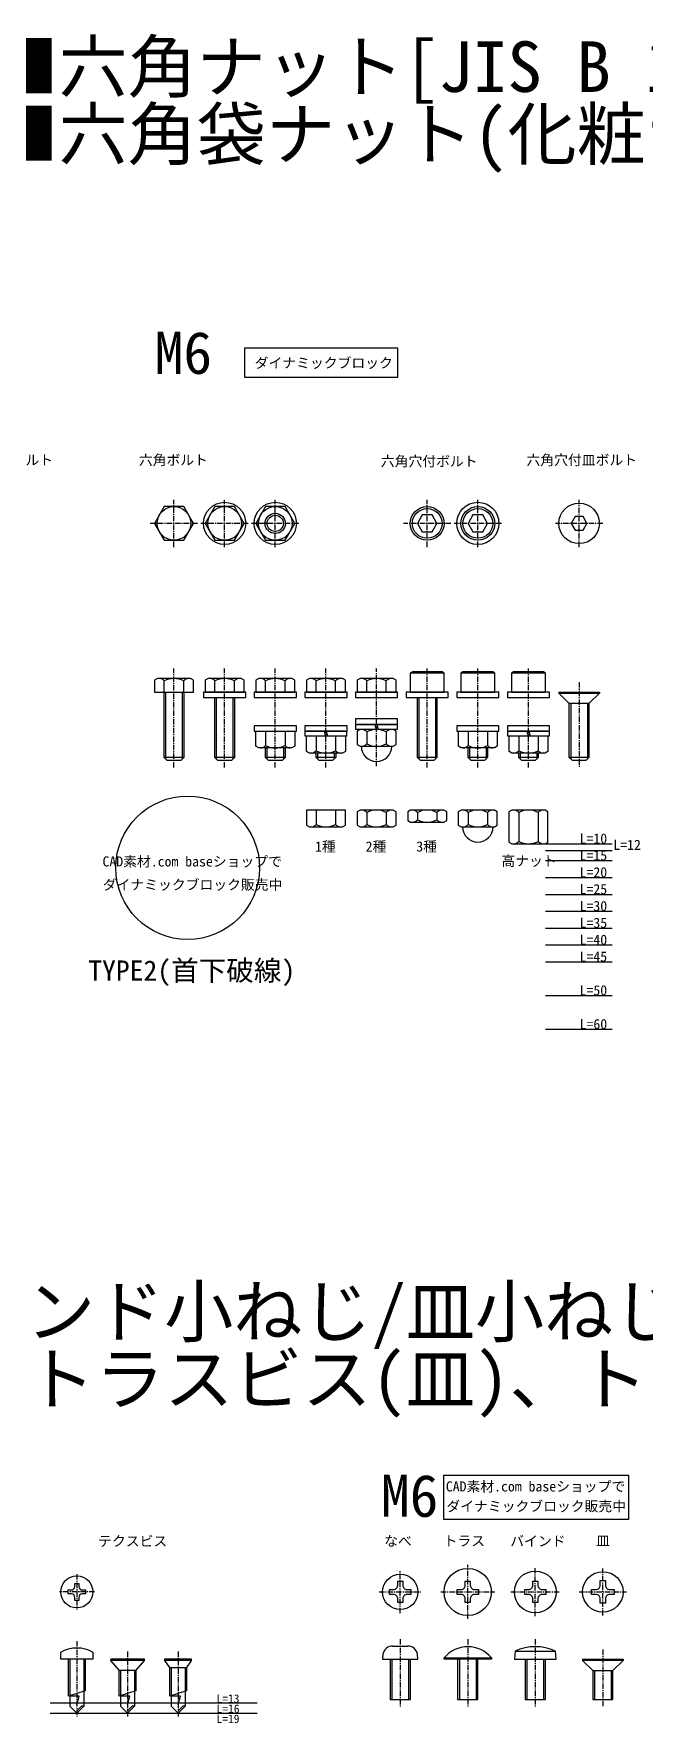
# Model space of a CAD drawing. Header units: millimetres. Extents: x 233 to 3318, y 47 to 2014.
# Drawn here: x 570 to 751, y 1513 to 2014 of the extents above; entities that cross this region are included whole.
import ezdxf
from ezdxf.enums import TextEntityAlignment as Align

# ---------------------------------------------------------------- set-up
doc = ezdxf.new("R2010")
doc.units = ezdxf.units.MM
doc.linetypes.add('csc_CENTER', pattern=[50.8, 31.75, -6.35, 6.35, -6.35])
doc.layers.get('Defpoints').update_dxf_attribs({"color": 251})
doc.styles.add('ＭＳ ゴシック', font='MS Gothic.ttf')

# ---------------------------------------------------------------- blocks, each defined once
blk = doc.blocks.new('*U22')
at = {"color": 0, "linetype": 'csc_CENTER', "lineweight": -2, "ltscale": 0.05}
for points in [[(0, -7), (0, 7)], [(7, 0), (-7, 0)]]:
    blk.add_lwpolyline(points, dxfattribs=at)
at = {"color": 0, "linetype": 'ByBlock', "lineweight": -2}
blk.add_lwpolyline([(-2.89, 5), (-5.77, 0), (-2.89, -5), (2.89, -5), (5.77, 0), (2.89, 5)], close=True, dxfattribs=at)
blk.add_circle((0, 0), 5, dxfattribs=at)
blk = doc.blocks.new('*U23')
at = {"color": 0, "linetype": 'csc_CENTER', "lineweight": -2, "ltscale": 0.05}
for points in [[(0, -7), (0, 7)], [(7, 0), (-7, 0)]]:
    blk.add_lwpolyline(points, dxfattribs=at)
at = {"color": 0, "linetype": 'ByBlock', "lineweight": -2}
blk.add_lwpolyline([(-2.89, 5), (-5.77, 0), (-2.89, -5), (2.89, -5), (5.77, 0), (2.89, 5)], close=True, dxfattribs=at)
for radius in [6.25, 5]:
    blk.add_circle((0, 0), radius, dxfattribs=at)
blk = doc.blocks.new('*U24')
at = {"color": 0, "linetype": 'csc_CENTER', "lineweight": -2, "ltscale": 0.05}
for points in [[(0, -7), (0, 7)], [(7, 0), (-7, 0)]]:
    blk.add_lwpolyline(points, dxfattribs=at)
at = {"color": 0, "linetype": 'ByBlock', "lineweight": -2}
blk.add_lwpolyline([(-2.89, 5), (-5.77, 0), (-2.89, -5), (2.89, -5), (5.77, 0), (2.89, 5)], close=True, dxfattribs=at)
for radius in [6.25, 5, 3, 2.4]:
    blk.add_circle((0, 0), radius, dxfattribs=at)
blk = doc.blocks.new('*U25')
at = {"color": 0, "linetype": 'csc_CENTER', "lineweight": -2, "ltscale": 0.05}
for points in [[(0, -7), (0, 7)], [(7, 0), (-7, 0)]]:
    blk.add_lwpolyline(points, dxfattribs=at)
at = {"color": 0, "linetype": 'ByBlock', "lineweight": -2}
blk.add_lwpolyline([(-1.4432, 2.5), (-2.8868, 0), (-1.4432, -2.5), (1.4432, -2.5), (2.8868, 0), (1.4432, 2.5)], close=True, dxfattribs=at)
for radius in [5, 4.4]:
    blk.add_circle((0, 0), radius, dxfattribs=at)
blk = doc.blocks.new('*U26')
at = {"color": 0, "linetype": 'csc_CENTER', "lineweight": -2, "ltscale": 0.05}
for points in [[(0, -7), (0, 7)], [(7, 0), (-7, 0)]]:
    blk.add_lwpolyline(points, dxfattribs=at)
at = {"color": 0, "linetype": 'ByBlock', "lineweight": -2}
blk.add_lwpolyline([(-1.4432, 2.5), (-2.8868, 0), (-1.4432, -2.5), (1.4432, -2.5), (2.8868, 0), (1.4432, 2.5)], close=True, dxfattribs=at)
for radius in [6.25, 5, 4.4]:
    blk.add_circle((0, 0), radius, dxfattribs=at)
blk = doc.blocks.new('*U27')
at = {"color": 0, "linetype": 'csc_CENTER', "lineweight": -2, "ltscale": 0.05}
for points in [[(0, -7), (0, 7)], [(7, 0), (-7, 0)]]:
    blk.add_lwpolyline(points, dxfattribs=at)
at = {"color": 0, "linetype": 'ByBlock', "lineweight": -2}
blk.add_lwpolyline([(-1.1548, 2), (-2.3092, 0), (-1.1548, -2), (1.1548, -2), (2.3096, 0), (1.1548, 2)], close=True, dxfattribs=at)
blk.add_circle((0, 0), 6, dxfattribs=at)
blk = doc.blocks.new('*U28')
at = {"color": 0, "linetype": 'ByBlock', "lineweight": -2}
for p, q in [((-2.89, 0), (-2.89, 3.3)), ((-2.46, 0), (-2.46, -19.89)), ((2.46, 0), (2.46, -19.89)), ((2.89, 0), (2.89, 3.3))]:
    blk.add_line(p, q, dxfattribs=at)
at = {"color": 0, "linetype": 'csc_CENTER', "lineweight": -2, "ltscale": 0.05}
blk.add_lwpolyline([(0, -22.35), (0, 7)], dxfattribs=at)
at = {"color": 0, "linetype": 'ByBlock', "lineweight": -2}
blk.add_lwpolyline([(-5.77, 0), (5.77, 0), (5.77, 3.5), (4.9, 4), (-4.9, 4), (-5.77, 3.5)], close=True, dxfattribs=at)
for points in [[(-3, 0), (-3, -19.35), (3, -19.35), (3, 0)], [(3, -19.35), (2, -20.35), (-2, -20.35), (-3, -19.35)]]:
    blk.add_lwpolyline(points, dxfattribs=at)
for centre, radius, start, end in [((-4.43, 1.97), 2.03, 40.6671, 86.4623), ((0, -2.27), 6.27, 62.5775, 117.4225), ((4.43, 1.97), 2.03, 93.5377, 139.3329)]:
    blk.add_arc(centre, radius, start, end, dxfattribs=at)
blk = doc.blocks.new('*U29')
at = {"color": 0, "linetype": 'ByBlock', "lineweight": -2}
for p, q in [((-2.89, 0), (-2.89, 3.3)), ((2.89, 0), (2.89, 3.3)), ((-2.46, -1.6), (-2.46, -19.89)), ((2.46, -1.6), (2.46, -19.89))]:
    blk.add_line(p, q, dxfattribs=at)
at = {"color": 0, "linetype": 'csc_CENTER', "lineweight": -2, "ltscale": 0.05}
blk.add_lwpolyline([(0, -22.35), (0, 7)], dxfattribs=at)
at = {"color": 0, "linetype": 'ByBlock', "lineweight": -2}
for points in [[(-6.25, 0), (-6.25, -1.6), (6.25, -1.6), (6.25, 0)], [(-5.77, 0), (5.77, 0), (5.77, 3.5), (4.9, 4), (-4.9, 4), (-5.77, 3.5)]]:
    blk.add_lwpolyline(points, close=True, dxfattribs=at)
for points in [[(-3, -1.6), (-3, -19.35), (3, -19.35), (3, -1.6)], [(3, -19.35), (2, -20.35), (-2, -20.35), (-3, -19.35)]]:
    blk.add_lwpolyline(points, dxfattribs=at)
for centre, radius, start, end in [((-4.43, 1.97), 2.03, 40.6671, 86.4623), ((0, -2.27), 6.27, 62.5775, 117.4225), ((4.43, 1.97), 2.03, 93.5377, 139.3329)]:
    blk.add_arc(centre, radius, start, end, dxfattribs=at)
blk = doc.blocks.new('*U30')
at = {"color": 0, "linetype": 'ByBlock', "lineweight": -2}
for p, q in [((-2.89, 0), (-2.89, 3.3)), ((2.89, 0), (2.89, 3.3)), ((-2.89, -11.6), (-2.89, -15.9)), ((2.89, -11.6), (2.89, -15.9)), ((-2.46, -16.6), (-2.46, -19.89)), ((2.46, -16.6), (2.46, -19.89))]:
    blk.add_line(p, q, dxfattribs=at)
at = {"color": 0, "linetype": 'csc_CENTER', "lineweight": -2, "ltscale": 0.05}
blk.add_lwpolyline([(0, -22.35), (0, 7)], dxfattribs=at)
at = {"color": 0, "linetype": 'ByBlock', "lineweight": -2}
for points in [[(-6.25, 0), (-6.25, -1.6), (6.25, -1.6), (6.25, 0)], [(-5.77, 0), (5.77, 0), (5.77, 3.5), (4.9, 4), (-4.9, 4), (-5.77, 3.5)], [(-6.25, -10), (-6.25, -11.6), (6.25, -11.6), (6.25, -10)], [(-5.77, -11.6), (5.77, -11.6), (5.77, -16.1), (4.9, -16.6), (-4.9, -16.6), (-5.77, -16.1)]]:
    blk.add_lwpolyline(points, close=True, dxfattribs=at)
for points in [[(-3, -16.6), (-3, -19.35), (3, -19.35), (3, -16.6)], [(3, -19.35), (2, -20.35), (-2, -20.35), (-3, -19.35)]]:
    blk.add_lwpolyline(points, dxfattribs=at)
for centre, radius, start, end in [((-4.43, 1.97), 2.03, 40.6671, 86.4623), ((0, -2.27), 6.27, 62.5775, 117.4225), ((4.43, 1.97), 2.03, 93.5377, 139.3329), ((-4.43, -14.57), 2.03, 273.5377, 319.3329), ((0, -10.33), 6.27, 242.5775, 297.4225), ((4.43, -14.57), 2.03, 220.6671, 266.4623)]:
    blk.add_arc(centre, radius, start, end, dxfattribs=at)
blk = doc.blocks.new('*U31')
at = {"color": 0, "linetype": 'ByBlock', "lineweight": -2}
for p, q in [((-2.89, 0), (-2.89, 3.3)), ((2.89, 0), (2.89, 3.3)), ((5.77, -11.6), (-5.77, -11.6)), ((-2.89, -13.1), (-2.89, -17.4)), ((-0.51, -11.6), (-0.11, -13.1)), ((0.11, -11.6), (0.51, -13.1)), ((2.89, -13.1), (2.89, -17.4)), ((-2.46, -18.1), (-2.46, -19.89)), ((2.46, -18.1), (2.46, -19.89))]:
    blk.add_line(p, q, dxfattribs=at)
at = {"color": 0, "linetype": 'csc_CENTER', "lineweight": -2, "ltscale": 0.05}
blk.add_lwpolyline([(0, -22.35), (0, 7)], dxfattribs=at)
at = {"color": 0, "linetype": 'ByBlock', "lineweight": -2}
for points in [[(-6.25, 0), (-6.25, -1.6), (6.25, -1.6), (6.25, 0)], [(-5.77, 0), (5.77, 0), (5.77, 3.5), (4.9, 4), (-4.9, 4), (-5.77, 3.5)], [(-6.25, -10), (-6.25, -11.6), (6.25, -11.6), (6.25, -10)], [(6.1, -11.6), (6.1, -13.1), (-6.1, -13.1), (-6.1, -11.6)]]:
    blk.add_lwpolyline(points, close=True, dxfattribs=at)
for points in [[(5.77, -13.1), (5.77, -17.6), (4.9, -18.1), (-4.9, -18.1), (-5.77, -17.6), (-5.77, -13.1)], [(-3, -18.1), (-3, -19.35), (3, -19.35), (3, -18.1)], [(3, -19.35), (2, -20.35), (-2, -20.35), (-3, -19.35)]]:
    blk.add_lwpolyline(points, dxfattribs=at)
for centre, radius, start, end in [((-4.43, 1.97), 2.03, 40.6671, 86.4623), ((0, -2.27), 6.27, 62.5775, 117.4225), ((4.43, 1.97), 2.03, 93.5377, 139.3329), ((-4.43, -16.07), 2.03, 273.5377, 319.3329), ((0, -11.83), 6.27, 242.5775, 297.4225), ((4.43, -16.07), 2.03, 220.6671, 266.4623)]:
    blk.add_arc(centre, radius, start, end, dxfattribs=at)
blk = doc.blocks.new('*U32')
at = {"color": 0, "linetype": 'ByBlock', "lineweight": -2}
for p, q in [((-2.89, 0), (-2.89, 3.3)), ((2.89, 0), (2.89, 3.3)), ((5.77, -9.6), (-5.77, -9.6)), ((-0.51, -9.6), (-0.11, -11.1)), ((0.11, -9.6), (0.51, -11.1)), ((-2.89, -11.8), (-2.89, -15.4)), ((2.89, -11.8), (2.89, -15.4))]:
    blk.add_line(p, q, dxfattribs=at)
at = {"color": 0, "linetype": 'csc_CENTER', "lineweight": -2, "ltscale": 0.05}
blk.add_lwpolyline([(0, -22), (0, 7)], dxfattribs=at)
at = {"color": 0, "linetype": 'ByBlock', "lineweight": -2}
for points in [[(-6.25, 0), (-6.25, -1.6), (6.25, -1.6), (6.25, 0)], [(-5.77, 0), (5.77, 0), (5.77, 3.5), (4.9, 4), (-4.9, 4), (-5.77, 3.5)], [(-6.25, -8), (-6.25, -9.6), (6.25, -9.6), (6.25, -8)], [(6.1, -9.6), (6.1, -11.1), (-6.1, -11.1), (-6.1, -9.6)], [(4.9, -16.1), (5.77, -15.6), (5.77, -11.6), (4.9, -11.1), (-4.9, -11.1), (-5.77, -11.6), (-5.77, -15.6), (-4.9, -16.1)]]:
    blk.add_lwpolyline(points, close=True, dxfattribs=at)
for centre, radius, start, end in [((-4.43, 1.97), 2.03, 40.6671, 86.4623), ((0, -2.27), 6.27, 62.5775, 117.4225), ((4.43, 1.97), 2.03, 93.5377, 139.3329), ((-4.43, -13.13), 2.03, 40.6671, 86.4623), ((0, -17.37), 6.27, 62.5775, 117.4225), ((4.43, -13.13), 2.03, 93.5377, 139.3329), ((0, -16.1), 4.5, 180, 0), ((-4.43, -14.07), 2.03, 273.5377, 319.3329), ((0, -9.83), 6.27, 242.5775, 297.4225), ((4.43, -14.07), 2.03, 220.6671, 266.4623)]:
    blk.add_arc(centre, radius, start, end, dxfattribs=at)
blk = doc.blocks.new('*U33')
at = {"color": 0, "linetype": 'ByBlock', "lineweight": -2}
for p, q in [((-2.46, -1.6), (-2.46, -19.89)), ((2.46, -1.6), (2.46, -19.89))]:
    blk.add_line(p, q, dxfattribs=at)
for points in [[(5, 5.6), (4.4, 6), (-4.4, 6), (-5, 5.6)], [(-3, -1.6), (-3, -19.35), (3, -19.35), (3, -1.6)], [(3, -19.35), (2, -20.35), (-2, -20.35), (-3, -19.35)]]:
    blk.add_lwpolyline(points, dxfattribs=at)
for points in [[(5, 5.6), (-5, 5.6), (-5, 0), (5, 0)], [(-6.25, 0), (-6.25, -1.6), (6.25, -1.6), (6.25, 0)]]:
    blk.add_lwpolyline(points, close=True, dxfattribs=at)
at = {"color": 0, "linetype": 'csc_CENTER', "lineweight": -2, "ltscale": 0.05}
blk.add_lwpolyline([(0, -22.35), (0, 7)], dxfattribs=at)
blk = doc.blocks.new('*U34')
at = {"color": 0, "linetype": 'ByBlock', "lineweight": -2}
for p, q in [((-2.89, -11.6), (-2.89, -15.9)), ((2.89, -11.6), (2.89, -15.9)), ((-2.46, -16.6), (-2.46, -19.89)), ((2.46, -16.6), (2.46, -19.89))]:
    blk.add_line(p, q, dxfattribs=at)
for points in [[(5, 5.6), (4.4, 6), (-4.4, 6), (-5, 5.6)], [(-3, -16.6), (-3, -19.35), (3, -19.35), (3, -16.6)], [(3, -19.35), (2, -20.35), (-2, -20.35), (-3, -19.35)]]:
    blk.add_lwpolyline(points, dxfattribs=at)
for points in [[(5, 5.6), (-5, 5.6), (-5, 0), (5, 0)], [(-6.25, 0), (-6.25, -1.6), (6.25, -1.6), (6.25, 0)], [(-6.25, -10), (-6.25, -11.6), (6.25, -11.6), (6.25, -10)], [(-5.77, -11.6), (5.77, -11.6), (5.77, -16.1), (4.9, -16.6), (-4.9, -16.6), (-5.77, -16.1)]]:
    blk.add_lwpolyline(points, close=True, dxfattribs=at)
at = {"color": 0, "linetype": 'csc_CENTER', "lineweight": -2, "ltscale": 0.05}
blk.add_lwpolyline([(0, -22.35), (0, 7)], dxfattribs=at)
at = {"color": 0, "linetype": 'ByBlock', "lineweight": -2}
for centre, radius, start, end in [((-4.43, -14.57), 2.03, 273.5377, 319.3329), ((0, -10.33), 6.27, 242.5775, 297.4225), ((4.43, -14.57), 2.03, 220.6671, 266.4623)]:
    blk.add_arc(centre, radius, start, end, dxfattribs=at)
blk = doc.blocks.new('*U35')
at = {"color": 0, "linetype": 'ByBlock', "lineweight": -2}
for p, q in [((5.77, -11.6), (-5.77, -11.6)), ((-2.89, -13.1), (-2.89, -17.4)), ((-0.51, -11.6), (-0.11, -13.1)), ((0.11, -11.6), (0.51, -13.1)), ((2.89, -13.1), (2.89, -17.4)), ((-2.46, -18.1), (-2.46, -19.89)), ((2.46, -18.1), (2.46, -19.89))]:
    blk.add_line(p, q, dxfattribs=at)
for points in [[(5, 5.6), (4.4, 6), (-4.4, 6), (-5, 5.6)], [(5.77, -13.1), (5.77, -17.6), (4.9, -18.1), (-4.9, -18.1), (-5.77, -17.6), (-5.77, -13.1)], [(-3, -18.1), (-3, -19.35), (3, -19.35), (3, -18.1)], [(3, -19.35), (2, -20.35), (-2, -20.35), (-3, -19.35)]]:
    blk.add_lwpolyline(points, dxfattribs=at)
for points in [[(5, 5.6), (-5, 5.6), (-5, 0), (5, 0)], [(-6.25, 0), (-6.25, -1.6), (6.25, -1.6), (6.25, 0)], [(-6.25, -10), (-6.25, -11.6), (6.25, -11.6), (6.25, -10)], [(6.1, -11.6), (6.1, -13.1), (-6.1, -13.1), (-6.1, -11.6)]]:
    blk.add_lwpolyline(points, close=True, dxfattribs=at)
at = {"color": 0, "linetype": 'csc_CENTER', "lineweight": -2, "ltscale": 0.05}
blk.add_lwpolyline([(0, -22.35), (0, 7)], dxfattribs=at)
at = {"color": 0, "linetype": 'ByBlock', "lineweight": -2}
for centre, radius, start, end in [((-4.43, -16.07), 2.03, 273.5377, 319.3329), ((0, -11.83), 6.27, 242.5775, 297.4225), ((4.43, -16.07), 2.03, 220.6671, 266.4623)]:
    blk.add_arc(centre, radius, start, end, dxfattribs=at)
blk = doc.blocks.new('*U36')
at = {"color": 0, "linetype": 'ByBlock', "lineweight": -2}
for p, q in [((-6, 0), (-6, -0.3)), ((-6, 0), (6, 0)), ((6, 0), (6, -0.3)), ((-6, -0.3), (6, -0.3)), ((-6, -0.3), (-3, -3.3)), ((-3, -3.3), (3, -3.3)), ((-2.46, -3.3), (-2.46, -19.89)), ((2.46, -3.3), (2.46, -19.89)), ((6, -0.3), (3, -3.3))]:
    blk.add_line(p, q, dxfattribs=at)
at = {"color": 0, "linetype": 'csc_CENTER', "lineweight": -2, "ltscale": 0.05}
blk.add_lwpolyline([(0, 2.9), (0, -22.35)], dxfattribs=at)
at = {"color": 0, "linetype": 'ByBlock', "lineweight": -2}
for points in [[(-3, -3.3), (-3, -19.35), (3, -19.35), (3, -3.3)], [(3, -19.35), (2, -20.35), (-2, -20.35), (-3, -19.35)]]:
    blk.add_lwpolyline(points, dxfattribs=at)

msp = doc.modelspace()

# ---------------------------------------------------------------- linework, layer by layer
for p, q in [((653.14, 1784.24), (653.14, 1779.95)), ((658.91, 1784.24), (658.91, 1779.95)), ((668.14, 1783.54), (668.14, 1779.95)), ((673.91, 1783.54), (673.91, 1779.95)), ((683.14, 1783.54), (683.14, 1781.35)), ((688.91, 1783.54), (688.91, 1781.35)), ((698.14, 1783.54), (698.14, 1779.95)), ((703.91, 1783.54), (703.91, 1779.95)), ((713.14, 1783.54), (713.14, 1774.95)), ((718.91, 1783.54), (718.91, 1774.95)), ((675.87, 1536.35), (680.23, 1536.35)), ((732.05, 1532.45), (732.05, 1532.05)), ((732.05, 1532.45), (744.05, 1532.45)), ((735.05, 1529.05), (741.05, 1529.05)), ((735.59, 1529.05), (735.59, 1520.45)), ((740.51, 1529.05), (740.51, 1520.45)), ((744.05, 1532.45), (744.05, 1532.05))]:
    msp.add_line(p, q)
at = {"linetype": 'csc_CENTER', "ltscale": 0.05}
for p, q in [((678.05, 1546.13), (678.05, 1558.63)), ((698.05, 1544.38), (698.05, 1560.38)), ((718.05, 1545.18), (718.05, 1559.58)), ((738.05, 1545.38), (738.05, 1559.38)), ((582.27, 1557.61), (582.27, 1547.15)), ((587.46, 1552.38), (577.08, 1552.38)), ((671.8, 1552.38), (684.3, 1552.38)), ((690.05, 1552.38), (706.05, 1552.38)), ((710.85, 1552.38), (725.25, 1552.38)), ((731.05, 1552.38), (745.05, 1552.38))]:
    msp.add_line(p, q, dxfattribs=at)
for points in [[(632, 1921.34), (677.27, 1921.34), (677.27, 1912.51), (632, 1912.51)], [(650.25, 1784.24), (650.25, 1779.75), (651.13, 1779.24), (660.93, 1779.24), (661.8, 1779.75), (661.8, 1784.24)], [(675.93, 1779.24), (676.8, 1779.75), (676.8, 1783.74), (675.93, 1784.24), (666.13, 1784.24), (665.25, 1783.74), (665.25, 1779.75), (666.13, 1779.24)], [(690.93, 1780.64), (691.8, 1781.15), (691.8, 1783.74), (690.93, 1784.24), (681.13, 1784.24), (680.25, 1783.74), (680.25, 1781.15), (681.13, 1780.64)], [(705.93, 1779.24), (706.8, 1779.75), (706.8, 1783.74), (705.93, 1784.24), (696.13, 1784.24), (695.25, 1783.74), (695.25, 1779.75), (696.13, 1779.24)], [(720.93, 1774.24), (721.8, 1774.75), (721.8, 1783.74), (720.93, 1784.24), (711.13, 1784.24), (710.25, 1783.74), (710.25, 1774.75), (711.13, 1774.24)], [(690.93, 1587.03), (745.69, 1587.03), (745.69, 1573.89), (690.93, 1573.89)], [(599.77, 1529.15), (599.77, 1523.05), (594.77, 1521.45), (594.77, 1529.15)], [(614.77, 1529.95), (614.77, 1523.05), (609.77, 1521.45), (609.77, 1529.95)], [(705.05, 1532.45), (691.05, 1532.45), (691.05, 1532.81), (705.05, 1532.81)], [(732.05, 1532.05), (735.05, 1529.05), (735.05, 1520.45), (741.05, 1520.45), (741.05, 1529.05), (744.05, 1532.05)]]:
    msp.add_lwpolyline(points, close=True)
for points in [[(713.14, 1783.54, 0.202522), (711.72, 1784.24)], [(718.91, 1783.54, 0.243982), (713.14, 1783.54)], [(720.33, 1784.24, 0.202522), (718.91, 1783.54)], [(711.72, 1774.24, 0.202522), (713.14, 1774.95)], [(713.14, 1774.95, 0.243982), (718.91, 1774.95)], [(718.91, 1774.95, 0.202522), (720.33, 1774.24)], [(675.87, 1536.35, 0.356394), (672.93, 1533.95), (672.8, 1532.45), (683.3, 1532.45), (683.17, 1533.95, 0.356394), (680.23, 1536.35)], [(712.06, 1534.85), (724.04, 1534.85, 0.217031), (712.06, 1534.85), (711.85, 1532.45), (724.25, 1532.45), (724.04, 1534.85)]]:
    msp.add_lwpolyline(points, format="xyb")
for points in [[(581.67, 1550.78, 0.414214), (580.67, 1551.78), (579.72, 1551.78), (579.72, 1552.98), (580.67, 1552.98, 0.414214), (581.67, 1553.98), (581.67, 1554.93), (582.87, 1554.93), (582.87, 1553.98, 0.414214), (583.87, 1552.98), (584.82, 1552.98), (584.82, 1551.78), (583.87, 1551.78, 0.414214), (582.87, 1550.78), (582.87, 1549.83), (581.67, 1549.83)], [(681.2, 1553.13), (681.2, 1551.63), (680.05, 1551.63, 0.414214), (678.8, 1550.38), (678.8, 1549.23), (677.3, 1549.23), (677.3, 1550.38, 0.414214), (676.05, 1551.63), (674.9, 1551.63), (674.9, 1553.13), (676.05, 1553.13, 0.414214), (677.3, 1554.38), (677.3, 1555.53), (678.8, 1555.53), (678.8, 1554.38, 0.414214), (680.05, 1553.13)], [(701.2, 1553.13), (701.2, 1551.63), (700.05, 1551.63, 0.414214), (698.8, 1550.38), (698.8, 1549.23), (697.3, 1549.23), (697.3, 1550.38, 0.414214), (696.05, 1551.63), (694.9, 1551.63), (694.9, 1553.13), (696.05, 1553.13, 0.414214), (697.3, 1554.38), (697.3, 1555.53), (698.8, 1555.53), (698.8, 1554.38, 0.414214), (700.05, 1553.13)], [(721.2, 1553.13), (721.2, 1551.63), (720.05, 1551.63, 0.414214), (718.8, 1550.38), (718.8, 1549.23), (717.3, 1549.23), (717.3, 1550.38, 0.414214), (716.05, 1551.63), (714.9, 1551.63), (714.9, 1553.13), (716.05, 1553.13, 0.414214), (717.3, 1554.38), (717.3, 1555.53), (718.8, 1555.53), (718.8, 1554.38, 0.414214), (720.05, 1553.13)], [(741.4, 1553.13), (741.4, 1551.63), (740.05, 1551.63, 0.414214), (738.8, 1550.38), (738.8, 1549.03), (737.3, 1549.03), (737.3, 1550.38, 0.414214), (736.05, 1551.63), (734.7, 1551.63), (734.7, 1553.13), (736.05, 1553.13, 0.414214), (737.3, 1554.38), (737.3, 1555.73), (738.8, 1555.73), (738.8, 1554.38, 0.414214), (740.05, 1553.13)], [(587.02, 1534.48), (587.02, 1532.45), (577.52, 1532.45), (577.52, 1534.48, -0.287954)]]:
    msp.add_lwpolyline(points, format="xyb", close=True)
for points in [[(678.05, 1538.35), (678.05, 1518.45)], [(698.05, 1538.35), (698.05, 1518.45)], [(718.05, 1538.35), (718.05, 1518.45)], [(582.27, 1537.75), (582.27, 1515.45)], [(597.27, 1534.75), (597.27, 1515.45)], [(612.27, 1534.75), (612.27, 1515.45)], [(738.05, 1535.35), (738.05, 1518.45)]]:
    msp.add_lwpolyline(points, dxfattribs=at)
for points in [[(584.77, 1532.45), (584.77, 1523.05), (579.77, 1521.45), (579.77, 1532.45)], [(580.2, 1532.45), (580.2, 1518.52), (582.27, 1516.45), (584.34, 1518.52), (583.63, 1518.52), (582.27, 1517.16)], [(584.34, 1532.45), (584.34, 1518.52)], [(602.27, 1532.15), (602.27, 1532.45), (592.27, 1532.45)], [(594.77, 1529.15), (592.27, 1532.15), (602.27, 1532.15), (599.77, 1529.15)], [(595.2, 1529.15), (595.2, 1518.52), (597.27, 1516.45), (599.34, 1518.52), (598.63, 1518.52), (597.27, 1517.16)], [(599.34, 1529.15), (599.34, 1518.52)], [(616.27, 1532.15), (616.27, 1532.45), (608.27, 1532.45), (608.27, 1532.15)], [(609.77, 1529.95), (608.27, 1532.15), (616.27, 1532.15), (614.77, 1529.95)], [(610.2, 1529.95), (610.2, 1518.52), (612.27, 1516.45), (614.34, 1518.52), (613.63, 1518.52), (612.27, 1517.16)], [(614.34, 1529.95), (614.34, 1518.52)], [(675.05, 1532.45), (675.05, 1520.45), (681.05, 1520.45), (681.05, 1532.45)], [(675.59, 1532.45), (675.59, 1520.45)], [(680.51, 1532.45), (680.51, 1520.45)], [(695.05, 1532.45), (695.05, 1520.45), (701.05, 1520.45), (701.05, 1532.45)], [(695.59, 1532.45), (695.59, 1520.45)], [(700.51, 1532.45), (700.51, 1520.45)], [(715.05, 1532.45), (715.05, 1520.45), (721.05, 1520.45), (721.05, 1532.45)], [(715.59, 1532.45), (715.59, 1520.45)], [(720.51, 1532.45), (720.51, 1520.45)], [(582.27, 1518.95), (582.94, 1521.45), (580.2, 1521.45)], [(597.27, 1518.95), (597.94, 1521.45), (595.2, 1521.45)], [(612.27, 1518.95), (612.94, 1521.45), (610.2, 1521.45)]]:
    msp.add_lwpolyline(points)
for centre, radius in [((615.09, 1767.12), 21.27), ((698.05, 1552.38), 7), ((718.05, 1552.38), 6.2), ((738.05, 1552.38), 6), ((582.27, 1552.38), 4.75), ((678.05, 1552.38), 5.25)]:
    msp.add_circle(centre, radius)
for centre, radius, start, end in [((666.6, 1782.22), 2.03, 40.6671, 86.4623), ((671.03, 1777.98), 6.27, 62.5775, 117.4225), ((675.45, 1782.22), 2.03, 93.5377, 139.3329), ((681.6, 1782.22), 2.03, 40.6671, 86.4623), ((686.03, 1777.98), 6.27, 62.5775, 117.4225), ((690.45, 1782.22), 2.03, 93.5377, 139.3329), ((696.6, 1782.22), 2.03, 40.6671, 86.4623), ((701.03, 1777.98), 6.27, 62.5775, 117.4225), ((705.45, 1782.22), 2.03, 93.5377, 139.3329), ((651.6, 1781.27), 2.03, 273.5377, 319.3329), ((656.03, 1785.51), 6.27, 242.5775, 297.4225), ((660.45, 1781.27), 2.03, 220.6671, 266.4623), ((666.6, 1781.27), 2.03, 273.5377, 319.3329), ((671.03, 1785.51), 6.27, 242.5775, 297.4225), ((675.45, 1781.27), 2.03, 220.6671, 266.4623), ((681.6, 1782.67), 2.03, 273.5377, 319.3329), ((686.03, 1786.91), 6.27, 242.5775, 297.4225), ((690.45, 1782.67), 2.03, 220.6671, 266.4623), ((701.03, 1779.24), 4.5, 180, 0), ((696.6, 1781.27), 2.03, 273.5377, 319.3329), ((701.03, 1785.51), 6.27, 242.5775, 297.4225), ((705.45, 1781.27), 2.03, 220.6671, 266.4623), ((698.05, 1527.15), 9, 38.9424, 141.0576)]:
    msp.add_arc(centre, radius, start, end)
at = {"layer": 'Defpoints'}
for points in [[(721.08, 1774.24), (740.79, 1774.24)], [(721.08, 1772.24), (740.79, 1772.24)], [(721.08, 1769.24), (740.79, 1769.24)], [(721.08, 1764.24), (740.79, 1764.24)], [(721.08, 1759.24), (740.79, 1759.24)], [(721.08, 1754.24), (740.79, 1754.24)], [(721.08, 1749.24), (740.79, 1749.24)], [(721.08, 1744.24), (740.79, 1744.24)], [(721.08, 1739.24), (740.79, 1739.24)], [(721.08, 1729.24), (740.79, 1729.24)], [(721.08, 1719.24), (740.79, 1719.24)], [(574.41, 1519.45), (635.64, 1519.45)], [(574.41, 1516.45), (635.64, 1516.45)]]:
    msp.add_lwpolyline(points, dxfattribs=at)

# ---------------------------------------------------------------- block references
for name, p in [('*U22', (611.03, 1869.24)), ('*U23', (626.03, 1869.24)), ('*U24', (641.03, 1869.24)), ('*U25', (686.03, 1869.24)), ('*U26', (701.03, 1869.24)), ('*U27', (731.03, 1869.24)), ('*U28', (611.03, 1819.24)), ('*U29', (626.03, 1819.24)), ('*U30', (641.03, 1819.24)), ('*U31', (656.03, 1819.24)), ('*U32', (671.03, 1819.24)), ('*U33', (686.03, 1819.24)), ('*U34', (701.03, 1819.24)), ('*U35', (716.03, 1819.24)), ('*U36', (731.03, 1819.24))]:
    msp.add_blockref(name, p)

# ---------------------------------------------------------------- texts
at = {"color": 6, "style": 'ＭＳ ゴシック'}
msp.add_text('ダイナミックブロック', height=3, dxfattribs=at).set_placement((655.4, 1916.93), align=Align.MIDDLE)
at = {"style": 'ＭＳ ゴシック'}
for s, height, p in [('六角穴付皿ボルト', 3, (558.87, 1888.09)), ('六角ボルト', 3, (610.86, 1888.09)), ('六角穴付ボルト', 3, (686.62, 1887.72)), ('六角穴付皿ボルト', 3, (731.81, 1888.09)), ('1種', 3, (655.86, 1773.46)), ('2種', 3, (670.86, 1773.46)), ('3種', 3, (685.86, 1773.46)), ('CAD素材.com baseショップで', 3, (616.43, 1769.06)), ('高ナット', 3, (716.2, 1769.22)), ('ダイナミックブロック販売中', 3, (616.54, 1762.19)), ('TYPE2(首下破線)', 6, (616.32, 1736.3)), ('CAD素材.com baseショップで', 3, (718.12, 1583.73)), ('ダイナミックブロック販売中', 3, (718.33, 1577.87)), ('テクスビス', 3, (598.81, 1567.53)), ('なべ', 3, (677.39, 1567.53)), ('トラス', 3, (697.02, 1567.53)), ('バインド', 3, (718.82, 1567.53)), ('皿', 3, (738.1, 1567.53))]:
    msp.add_text(s, height=height, dxfattribs=at).set_placement(p, align=Align.MIDDLE)
for s, height, p in [('L=10', 3, (731.17, 1774.29)), ('L=12', 3, (741.16, 1772.43)), ('L=15', 3, (731.17, 1769.29)), ('L=20', 3, (731.17, 1764.29)), ('L=25', 3, (731.17, 1759.29)), ('L=30', 3, (731.17, 1754.29)), ('L=35', 3, (731.17, 1749.29)), ('L=40', 3, (731.17, 1744.29)), ('L=45', 3, (731.17, 1739.29)), ('L=50', 3, (731.17, 1729.29)), ('L=60', 3, (731.17, 1719.29)), ('L=13', 2.5, (623.64, 1519.5)), ('L=16', 2.5, (623.65, 1516.5)), ('L=19', 2.5, (623.64, 1513.5))]:
    msp.add_text(s, height=height, dxfattribs=at).set_placement(p)
at = {"attachment_point": 1, "style": 'ＭＳ ゴシック'}
for s, insert, char_height in [('■六角ナット[JIS B 1181]', (556.41, 2012.18), 15), ('■六角袋ナット(化粧ナット、キャップナット)[JIS B 1183]', (556.41, 1992.18), 15), ('M6', (605.31, 1926.07), 12.5), ('■なべ小ねじ/トラス小ねじ/バインド小ねじ/皿小ねじ[JIS B 1111]', (260.38, 1643.08), 15), ('■特皿ビス、トラスビス(なべ)、トラスビス(皿)、トラスビス(特皿)', (260.38, 1623.08), 15), ('M6', (672.34, 1587.16), 12.5)]:
    msp.add_mtext(s, dxfattribs=dict(at, insert=insert, char_height=char_height))

doc.saveas('drawing.dxf')
